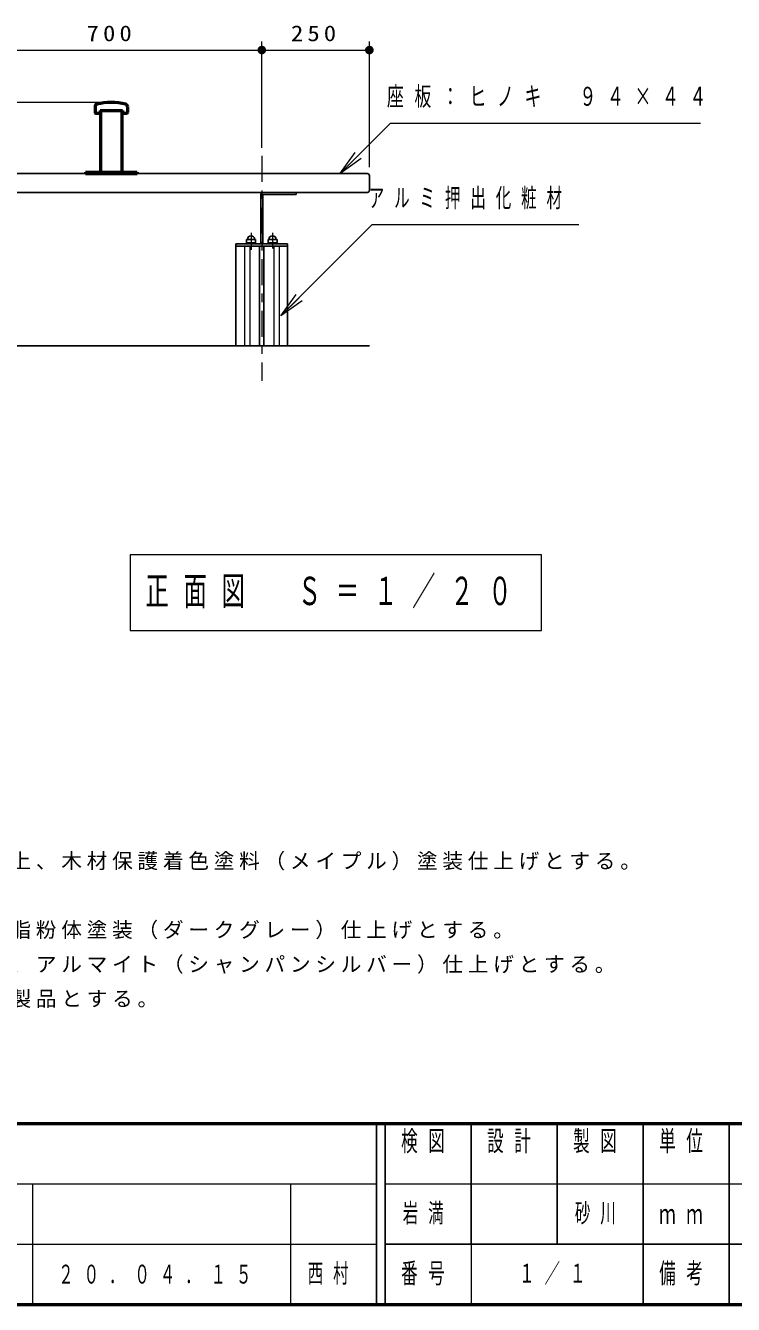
# Model space of a CAD drawing. Units: millimetres on the paper, scale 1:20. Extents: x -365 to 0, y 0 to 257.
# Drawn here: x -279.3 to -197, y 0 to 148.5 of the extents above; entities that cross this region are included whole.
import ezdxf

# ---------------------------------------------------------------- set-up
doc = ezdxf.new("R2010")
doc.units = ezdxf.units.MM
doc.linetypes.add('USER2', pattern=[6, 3, -1, 1, -1])
doc.layers.add('LY_1', color=7, linetype='Continuous', lineweight=25)
doc.layers.add('LY_3', color=7, linetype='Continuous', lineweight=13)
doc.styles.add('ＭＳ ゴシック', font='')
doc.styles.get('ＭＳ ゴシック').set_extended_font_data('MS Gothic')

# ---------------------------------------------------------------- blocks, each defined once
blk = doc.blocks.new('filled_dot')
at = {"color": 0, "linetype": 'Continuous', "lineweight": -2, "const_width": 1.25}
blk.add_lwpolyline([(-0.625, 0, 1), (0.625, 0, 1)], format="xyb", close=True, dxfattribs=at)

msp = doc.modelspace()

# ---------------------------------------------------------------- linework, layer by layer
at = {"layer": 'LY_1', "lineweight": 13}
for p, q in [((-286.836, 145.697), (-251.836, 145.697)), ((-251.836, 134.353), (-251.836, 146.697)), ((-251.836, 145.697), (-239.336, 145.697)), ((-239.336, 132.103), (-239.336, 146.697)), ((-270.336, 139.603), (-320.336, 139.603)), ((-242.751, 131.318), (-240.984, 133.792)), ((-242.751, 131.318), (-240.63, 133.439)), ((-240.276, 133.085), (-242.751, 131.318)), ((-253.836, 122.903), (-253.836, 111.353)), ((-253.221, 122.903), (-253.221, 111.353)), ((-250.451, 122.903), (-250.451, 111.353)), ((-249.836, 122.903), (-249.836, 111.353)), ((-249.617, 114.814), (-247.849, 117.289)), ((-249.617, 114.814), (-247.495, 116.935)), ((-247.142, 116.582), (-249.617, 114.814)), ((-267.119, 87.084), (-267.119, 78.284)), ((-219.319, 87.084), (-267.119, 87.084)), ((-219.319, 78.284), (-219.319, 87.084)), ((-267.119, 78.284), (-219.319, 78.284))]:
    msp.add_line(p, q, dxfattribs=at)
at = {"layer": 'LY_1', "color": 140, "lineweight": 50}
for p, q in [((-271.211, 139.159), (-271.211, 138.453)), ((-271.111, 138.353), (-270.736, 138.353)), ((-270.636, 138.678), (-268.036, 138.678)), ((-270.636, 138.678), (-270.636, 138.453)), ((-270.586, 138.678), (-270.586, 131.503)), ((-268.086, 138.678), (-268.086, 131.503)), ((-268.036, 138.678), (-268.036, 138.453)), ((-267.936, 138.353), (-267.561, 138.353)), ((-267.461, 139.159), (-267.461, 138.453)), ((-272.336, 131.503), (-272.336, 131.353)), ((-272.336, 131.503), (-266.336, 131.503)), ((-272.336, 131.353), (-266.336, 131.353)), ((-266.336, 131.503), (-266.336, 131.353))]:
    msp.add_line(p, q, dxfattribs=at)
at = {"layer": 'LY_1', "linetype": 'USER2', "lineweight": 13}
for p, q in [((-251.836, 133.403), (-251.836, 107.278)), ((-253.086, 124.479), (-253.086, 122.501)), ((-250.586, 124.479), (-250.586, 122.64))]:
    msp.add_line(p, q, dxfattribs=at)
at = {"layer": 'LY_1'}
for p, q in [((-299.086, 131.353), (-269.336, 131.353)), ((-272.161, 131.553), (-272.111, 131.603)), ((-272.161, 131.553), (-271.511, 131.553)), ((-272.161, 131.553), (-272.161, 131.503)), ((-272.111, 131.603), (-271.561, 131.603)), ((-271.561, 131.603), (-271.511, 131.553)), ((-271.511, 131.553), (-271.511, 131.503)), ((-239.586, 131.353), (-269.336, 131.353)), ((-267.161, 131.553), (-267.111, 131.603)), ((-267.161, 131.553), (-266.511, 131.553)), ((-267.161, 131.553), (-267.161, 131.503)), ((-267.111, 131.603), (-266.561, 131.603)), ((-266.561, 131.603), (-266.511, 131.553)), ((-266.511, 131.553), (-266.511, 131.503)), ((-239.336, 131.103), (-239.336, 129.403)), ((-299.086, 129.153), (-269.336, 129.153)), ((-239.586, 129.153), (-269.336, 129.153)), ((-251.949, 128.928), (-251.949, 123.203)), ((-247.836, 128.928), (-251.724, 128.928)), ((-251.724, 128.928), (-251.724, 123.203)), ((-247.836, 129.153), (-247.836, 128.928)), ((-252.561, 123.703), (-253.611, 123.703)), ((-253.611, 123.703), (-253.611, 123.203)), ((-252.561, 123.303), (-253.611, 123.303)), ((-252.561, 123.703), (-252.561, 123.203)), ((-251.111, 123.703), (-251.111, 123.203)), ((-250.061, 123.703), (-251.111, 123.703)), ((-250.061, 123.303), (-251.111, 123.303)), ((-250.061, 123.703), (-250.061, 123.203)), ((-254.836, 123.203), (-254.836, 111.353)), ((-248.836, 123.203), (-254.836, 123.203)), ((-248.836, 122.903), (-254.836, 122.903)), ((-252.086, 122.903), (-252.086, 111.353)), ((-251.586, 122.903), (-251.586, 111.353)), ((-248.836, 123.203), (-248.836, 111.353)), ((-283.836, 111.353), (-239.336, 111.353))]:
    msp.add_line(p, q, dxfattribs=at)
at = {"layer": 'LY_1', "lineweight": 13}
for points in [[(-242.751, 131.318), (-236.864, 137.205), (-200.85, 137.205)], [(-249.617, 114.814), (-239.01, 125.421), (-214.99, 125.421)]]:
    msp.add_lwpolyline(points, dxfattribs=at)
at = {"layer": 'LY_1', "color": 140, "lineweight": 50}
for centre, radius, start, end in [((-270.961, 139.159), 0.25, 103.62152, 180), ((-271.111, 138.453), 0.1, 179.99999, 270), ((-269.336, 132.453), 7.15, 76.37847, 103.62152), ((-270.736, 138.453), 0.1, 270, 0), ((-267.936, 138.453), 0.1, 179.99999, 270), ((-267.711, 139.159), 0.25, 0, 76.37847), ((-267.561, 138.453), 0.1, 270, 0)]:
    msp.add_arc(centre, radius, start, end, dxfattribs=at)
at = {"layer": 'LY_1'}
for centre, radius, start, end in [((-239.586, 131.103), 0.25, 0, 89.99998), ((-239.586, 129.403), 0.25, 270, 0.00001), ((-251.724, 128.928), 0.225, 90, 180), ((-253.086, 123.703), 0.425, 360, 180), ((-250.586, 123.703), 0.425, 360, 180)]:
    msp.add_arc(centre, radius, start, end, dxfattribs=at)
at = {"layer": 'LY_3', "lineweight": 50}
for p, q in [((-365, 21), (0, 21)), ((-365, 0), (0, 0))]:
    msp.add_line(p, q, dxfattribs=at)
at = {"layer": 'LY_3', "color": 211, "lineweight": 25}
for p, q in [((-238.5, 21), (-238.5, 0)), ((-237.5, 21), (-237.5, 0)), ((-227.5, 21), (-227.5, 7)), ((-217.5, 21), (-217.5, 7)), ((-207.5, 21), (-207.5, 0)), ((-197.5, 21), (-197.5, 7)), ((-237.5, 7), (0, 7))]:
    msp.add_line(p, q, dxfattribs=at)
at = {"layer": 'LY_3'}
for p, q in [((-365, 14), (-238.5, 14)), ((-278.5, 14), (-278.5, 0)), ((-248.5, 14), (-248.5, 0)), ((-237.5, 14), (-182.5, 14)), ((-365, 7), (-238.5, 7)), ((-227.5, 7), (-227.5, 0))]:
    msp.add_line(p, q, dxfattribs=at)
at = {"layer": 'LY_3', "lineweight": 25}
msp.add_line((-197.5, 7), (-197.5, 0), dxfattribs=at)

# ---------------------------------------------------------------- block references
at = {"layer": 'LY_1', "lineweight": 13, "xscale": 0.4, "yscale": 0.4, "rotation": 180}
for p in [(-251.836, 145.697), (-239.336, 145.697)]:
    msp.add_blockref('filled_dot', p, dxfattribs=at)

# ---------------------------------------------------------------- texts
at = {"layer": 'LY_1', "style": 'ＭＳ ゴシック'}
for s, insert, char_height, attachment_point in [('\\T1.33;\\W1.15;250', (-245.586, 146.697), 1.833, 8), ('\\T1.33;\\W1.15;700', (-269.336, 146.697), 1.833, 8), ('\\T1.64;\\W0.65;座板：ヒノキ\u3000９４×４４', (-237.292, 140.205), 2.199, 4), ('\\T1.64;\\W0.6;アルミ押出化粧材', (-239.406, 128.421), 2.199, 4), ('\\T1.64;\\W0.6;正面図\u3000Ｓ＝１／２０', (-243.219, 82.684), 3.299, 5), ('\\T1.23;木材は、ヒノキ（一等材）とし、カンナ・ペーパーがけの上、木材保護着色塗料（メイプル）塗装仕上げとする。', (-357.82, 50.405), 1.76, 7), ('\\T1.23;座フレームは、電気亜鉛メッキ処理の上、ポリエステル樹脂粉体塗装（ダークグレー）仕上げとする。', (-357.82, 42.405), 1.76, 7), ('\\T1.23;脚は、溶融亜鉛メッキ処理とする。\u3000アルミ押出化粧材は、アルマイト（シャンパンシルバー）仕上げとする。', (-357.82, 38.405), 1.76, 7), ('\\T1.23;本製品は、（一社）日本公園施設業協会賠償責任保険加入製品とする。', (-357.82, 34.405), 1.76, 7), ('\\T1.64;\\W0.6;岩満', (-232.5, 10.5), 2.199, 5), ('\\T1.64;\\W0.6;砂川', (-212.5, 10.5), 2.199, 5), ('\\T1.64;\\W0.6;２０．０４．１５', (-275.5, 3.5), 2.199, 4), ('\\T1.64;\\W0.6;西村', (-246.5, 3.5), 2.199, 4), ('\\T1.64;\\W0.6;１／１', (-217.5, 3.5), 2.199, 5)]:
    msp.add_mtext(s, dxfattribs=dict(at, insert=insert, char_height=char_height, attachment_point=attachment_point))
at = {"layer": 'LY_3', "color": 4, "char_height": 2.346, "style": 'ＭＳ ゴシック'}
for s, insert, attachment_point in [('\\T1.64;\\W0.6;検図', (-232.5, 20.167), 2), ('\\T1.64;\\W0.6;設計', (-222.5, 20.167), 2), ('\\T1.64;\\W0.6;製図', (-212.5, 20.167), 2), ('\\T1.64;\\W0.6;単位', (-202.5, 20.167), 2), ('\\T1.64;\\W0.6;ｍｍ', (-202.5, 10.5), 5), ('\\T1.64;\\W0.6;番号', (-232.5, 3.5), 5), ('\\T1.64;\\W0.6;備考', (-202.5, 3.5), 5)]:
    msp.add_mtext(s, dxfattribs=dict(at, insert=insert, attachment_point=attachment_point))

doc.saveas('drawing.dxf')
